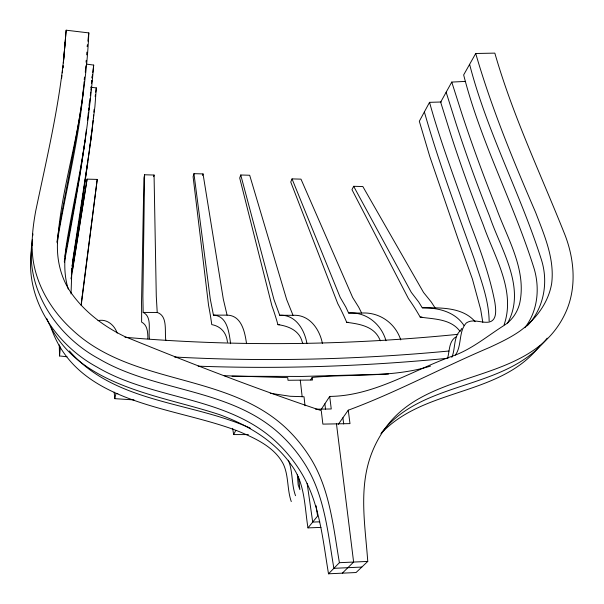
<?xml version="1.0" encoding="UTF-8"?>
<svg xmlns="http://www.w3.org/2000/svg" width="604" height="604" viewBox="0 0 604 604"><rect width="100%" height="100%" fill="white"/><g stroke="black" fill="none" stroke-linecap="round" stroke-linejoin="round"><path stroke-width="0.91" d="M165.858 340.429C164.371 331.626 168.138 316.058 157.221 312.457L156.285 296.345L154.058 175.039L144.605 174.775L142.876 296.27L143.171 312.419C152.397 316.836 148.071 330.63 149.437 338.799M489.142 321.071C488.817 299.546 480.542 278.965 474.125 258.663C456.639 210.071 438.459 161.623 424.37 111.906M93.695 114.956L93.356 118.595M93.899 112.17L94.111 109.384M90.849 87.286L96.308 87.882L94.911 106.606L89.098 152.487L73.167 257.742L71.77 272.97L71.023 293.914M63.382 62.756L66.168 30.2L88.818 32.91C85.987 101.85 69.067 168.848 57.705 236.542M64.152 54.73L65.096 42.197M66.168 30.2L63.375 62.854M84.115 81.736L83.964 83.609C79.751 137.433 65.738 189.724 57.108 242.831M84.258 79.856L84.485 77.048M85.285 72.231L85.791 65.836M86.078 62.182L86.221 60.355M86.651 54.873L86.87 52.133M87.301 46.659L87.444 44.832L87.24 46.614M64.341 261.925L64.651 258.27M32.344 239.433C24.56 288.765 56.565 335.983 98.837 358.746C156.27 392.623 231.777 387.889 281.683 435.695A143.812 138.98 28.8 0 1 303.797 462.347C324.499 493.778 327.761 532.184 333.869 568.326L361.819 567.065M31.68 249.293C23.994 297.961 55.409 344.673 97.161 367.149C153.733 400.543 228.176 395.771 277.304 442.928A141.562 137.168 29.1 0 1 299.055 469.225C319.418 500.255 322.551 538.141 328.508 573.8L356.058 572.532L367.761 561.433C365.224 525.714 358.361 488.274 371.483 453.77A141.517 122.219 49 0 1 386.628 426.371C431.128 366.794 530.191 385.284 564.68 314.556C576.873 289.754 574.766 260.528 565.117 235.273C541.086 174.813 512.826 115.84 494.835 53.122L475.718 53.492L463.661 74.911C480.663 142.008 513.785 203.397 534.298 269.188C539.946 288.931 537.628 311.211 524.853 327.768M71.604 271.037L71.846 268.372M62.944 67.361L63.118 65.557M62.944 68.101L63.11 66.312M87.595 120.151L88.343 112.774M88.524 110.925L88.811 108.161M89.09 105.39L89.369 102.62M88.916 109.649L90.049 98.482M90.328 95.689L90.706 91.967M90.894 90.109L91.272 86.387M91.551 83.601L91.831 80.808M92.118 78.014L92.306 76.157M86.44 64.107L93.688 65.089C88.161 131.332 76.904 196.851 64.371 262.053M90.177 145.383L91.302 135.145M91.514 133.28L91.816 130.494M93.159 120.385L91.483 135.583L80.347 214.163M87.867 41.163L88.818 32.91M64.001 55.576C58.815 108.184 46.463 159.63 35.659 211.264C32.812 226.938 30.97 242.982 32.948 258.882C36.723 286.16 51.755 310.954 71.868 329.391C131.574 385.918 226.545 372.102 286.205 428.244A146.13 140.83 28.7 0 1 308.682 455.265C329.739 487.096 333.129 526.031 339.403 562.686L328.508 573.8M61.616 78.331L61.948 75.591M62.28 72.85L62.506 71.023M57.048 241.925L57.38 239.237M91.514 82.446L91.74 80.649M92.08 77.954L92.533 74.307M92.767 72.465L93.688 65.089M81.185 305.571L97.229 179.411L87.089 179.139L71.612 275.092M82.114 296.745L97.229 179.411M67.021 356.768L59.547 355.96L60.423 346.93M95.168 96.519L95.394 94.79M95.742 92.201L96.308 87.882M87.089 179.139L72.314 271.657M72.133 265.715L78.981 222.959M71.627 269.943L71.876 268.184M72.125 266.424L77.788 231.996L87.791 162.317M83.458 88.72C78.309 141.072 60.483 191.476 57.433 244.024C56.897 262.076 61.668 280.369 72.623 294.903C85.949 312.902 104.349 326.621 124.371 336.375C189.256 362.861 254.805 388.327 321.26 410.607L322.868 424.114L349.988 423.623L348.259 410.191C396.639 392.321 442.166 367.496 489.633 347.421C500.014 342.589 510.433 337.696 519.833 331.105C535.544 319.712 548.349 303.057 551.648 283.593C554.819 258.822 544.249 235.016 535.627 212.419C513.151 160.438 491.505 107.957 475.718 53.492M64.915 256.466L79.917 174.397L85.051 140.528M86.38 130.011C81.487 169.973 71.906 209.135 65.753 248.871C64.243 262.249 64.1 276.119 68.282 289.052M32.02 245.617L32.322 243.752M32.691 235.719L32.971 233.952M71.008 278.814L71.31 276.957M144.605 174.775L143.918 178.006L141.532 302.747A209.429 14.36 -85 0 1 141.6 322.091C147.738 325.224 147.761 332.713 147.912 338.814M447.549 358.331C449.678 351.317 448.681 341.169 455.952 336.934M153.695 176.655L154.058 175.039M134.028 399.908L114.745 398.663L115.983 393.612L117.863 393.589M246.53 343.653C244.93 332.23 241.638 315.318 227.081 315.145L223.329 299.244L203.035 173.922L193.944 173.665L193.099 176.723L208.591 305.526A204.567 29.294 -88.9 0 1 211.762 324.605C220.951 326.303 226.477 332.834 227.459 342.151M202.589 175.447L203.035 173.922M504.114 324.756C515.975 290.494 494.2 256.474 483.328 225.096A1543.56 775.785 43.9 0 1 450.546 133.756L440.656 102.144L451.762 82.076L465.616 81.397M322.408 343.434C319.576 329.014 309.278 314.291 293.023 315.311L286.681 299.584L249.678 175.243L240.747 174.994L239.713 178.021L271.898 305.79A201.872 43.058 87.3 0 1 277.931 324.65C288.44 326.039 299.433 330.516 302.219 341.962A58.218 14.587 88 0 1 302.8 343.525M451.777 357.372C455.733 348.75 453.076 336.33 461.177 329.89M400.754 339.916C395.356 323.11 379.289 311.883 361.63 313.053L358.701 307.179L352.661 297.493L300.988 179.146L292.034 178.897L290.751 182.023L337.779 303.661A200.996 57.055 83.3 0 1 346.704 322.325C359.221 323.978 373.914 326.152 379.674 339.274A57.961 19.305 84.1 0 1 380.52 340.807M475.114 321.675C465.231 310.124 449.338 308.153 435.061 307.851L431.279 302.03L423.525 292.434L362.845 186.545L353.657 186.296L351.973 189.679L408.447 298.61A201.91 71.302 79.3 0 1 420.18 317.1C434.117 319.222 450.826 318.753 460.112 331.437M248.372 434.593L233.657 434.578L235.787 430.38M441.29 101.993L429.542 102.333L419.319 121.261L429.806 156.572L457.915 238.58L472.411 279.063L480.678 309.497L482.8 322.317M310.743 379.833L312.192 377.402C351.543 373.733 392.358 377.9 430.569 366.069M321.124 409.565L329.701 396.413C374.88 396.005 413.914 369.293 455.401 355.054C462.12 345.571 458.308 331.611 466.326 322.944C473.128 318.316 481.667 323.382 489.164 322.068C497.59 320.173 495.733 308.674 494.895 302.476C489.648 274.654 479.568 248.085 469.542 221.713C456.028 181.985 440.686 142.823 429.542 102.333M507.549 323.155C526.907 288.372 500.625 249.135 489.602 216.285A1563.68 778.36 43.8 0 1 456.216 124.114L446.145 92.231M338.225 424.416L348.259 410.191M461.079 329.391L461.841 328.448M321.003 527.405L307.972 527.888L317.576 516.088L316.126 505.752M527.292 325.79C543.706 308.553 548.523 282.951 541.629 260.437C520.686 194.02 487.02 132.08 469.61 64.334M381.909 432.268C423.276 379.161 505.729 391.181 547.224 338.149M539.591 346.115C499.976 396.654 423.683 387.466 380.897 433.71M342.317 573.166L353.619 562.052L336.466 423.872M455.401 355.054C473.438 347.995 488.281 335.363 504.506 325.156C512.177 320.082 517.553 312.117 519.712 303.208C526.96 269.452 506.93 237.802 496.043 207.248A1584.405 780.896 43.7 0 1 462.03 114.224L451.762 82.076M457.9 334.337C347.323 345.405 235.726 346.824 124.975 337.289M447.964 358.27C364.99 366.296 281.487 369.225 198.165 366.167M448.953 351.015C357.787 359.599 265.994 361.924 174.533 357.017M97.999 320.656C106.81 318.542 114.526 325.133 117.191 333.114M339.403 562.686L367.761 561.433M319.75 521.818L312.706 522.075L307.142 483.411M315.605 409.21L331.249 408.976L329.701 396.413M388.493 374.027L302.136 376.443L232.012 376.269M420.18 317.1L422 317.108M346.704 322.325L348.561 322.325M277.931 324.65L279.705 324.65M143.171 312.419L157.221 312.457M292.034 178.897L340.203 297.417L345.873 307.126L348.606 313.015L361.63 313.053M193.944 173.665L210.305 299.176L213.446 315.114L227.081 315.145M240.747 174.994L273.952 299.516L279.72 315.273L293.023 315.311M353.657 186.296L411.279 292.351L418.67 301.962L422.279 307.798L435.061 307.851M224.235 375.726L287.731 377.628L288.017 380.271L312.502 380.037L312.192 377.402M422.279 307.798C437.877 307.655 455.076 311.619 464.053 325.624M348.606 313.015C366.243 311.732 381.305 324.129 385.986 340.747M279.72 315.273C295.62 314.39 304.507 329.693 306.93 343.48M270.282 393.279L290.109 396.269L304.008 396.737L305.028 405.76M213.446 315.114C227.512 315.809 229.112 332.917 230.607 343.699M250.298 428.153C190.872 401.471 114.828 403.427 69.43 350.939M295.53 495.703C291.339 484.423 293.061 471.558 288.342 460.218M291.279 501.577C287.036 489.633 288.803 476.012 283.382 464.182C274.601 447.179 255.93 438.625 239.139 431.566C174.632 406.047 77.969 405.563 51.076 327.678M46.614 318.278C75.19 386.658 158.278 394.329 219.682 414.699C247.406 424.884 274.495 440.573 291.573 465.329C305.126 483.381 304.522 506.635 307.972 527.888M232.653 428.349L233.657 434.578M342.898 417.779L343.684 423.97M324.877 403.812L325.526 409.135M300.286 380.158L302.166 396.775M298.489 476.669L299.901 489.663L298.195 485.012L297.334 474.812M114.186 392.124L114.745 398.663M59.252 344.854L59.547 355.96M82.091 296.896A215.334 1.57 -82.3 0 1 81.336 302.966"/></g></svg>
